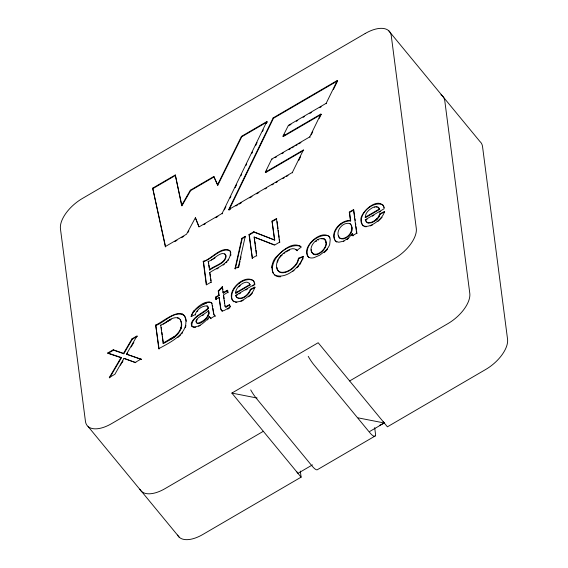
<?xml version="1.0" encoding="UTF-8"?>
<svg xmlns="http://www.w3.org/2000/svg" width="568" height="568" viewBox="0 0 568 568"><rect width="100%" height="100%" fill="white"/><g stroke="black" fill="none" stroke-linecap="round" stroke-linejoin="round"><path stroke-width="0.85" d="M235.614 292.839C235.734 288.501 239.412 285.214 242.969 283.276A7.782 3.962 -39.5 0 1 247.044 282.197L248.969 282.992L250.105 284.951L235.933 293.223L235.614 292.839L249.792 284.568M235.933 293.223L236.039 291.902M365.21 217.246L365.991 213.966A8.499 4.324 -39.5 0 1 368.781 210.33C371.309 208.25 375.349 205.176 378.586 207.426L379.68 209.372L365.529 217.629L365.21 217.246L379.367 208.989M208.335 310.533C209.904 316.937 202.79 321.957 197.352 323.298C191.16 319.294 207.292 313.451 208.335 310.533L208.648 310.909C211.963 315.744 197.359 328.574 196.194 321.587M208.641 312.549L208.605 315.098M295.566 249.459L297.213 250.772C295.417 248.124 291.902 248.344 289.346 249.636A15.797 8.037 -39.5 0 0 282.878 253.719C280.762 255.849 277.894 258.128 277.816 261.365L277.198 261.713C273.165 275.892 287.067 273.968 293.599 266.875A10.991 5.595 -39.5 0 0 297.369 261.898L298.512 258.213L303.241 256.317L303.553 256.7L298.825 258.596L297.682 262.274A10.991 5.595 -39.5 0 1 293.912 267.258C289.85 271.767 278.029 277.014 276.999 267.343M347.261 239.653L352.409 233.412L352.913 235.23M296.901 250.389L301.359 247.009C293.06 240.669 282.438 250.658 276.644 256.509C270.212 261.926 269.523 277.752 280.72 276.779M169.605 339.92C177.635 337.03 186.183 325.918 179.055 318.194C172.253 315.645 166.502 322.922 160.673 325.123L163.335 343.576C171.884 339.004 185.495 331.087 180.162 319.287M271.852 267.578L272.32 264.525M273.293 273.393C267.904 259.945 287.926 242.067 300.614 246.306M230.665 255.792L230.942 254.542M234.974 268.65L241.854 238.311L245.277 236.316L245.596 236.7L242.174 238.695L235.287 269.033L234.974 268.65L238.418 266.64L245.277 236.316M237.36 267.826L238.737 267.024L240.065 261.124M240.449 259.441L241.024 256.913M212.077 303.433C206.184 297.951 192.261 309.908 190.997 316.681L195.229 314.615C196.492 309.681 202.57 305.179 207.483 306.01L208.442 308.573C203.188 314.026 191.224 317.022 191.821 326.131M191.53 316.269C193.305 309.191 200.894 306.173 206.383 302.446M186.403 321.303C183.663 303.113 163.087 322.084 155.71 325.01L159.097 349.057L158.784 348.681C170.251 342.312 191.239 332.798 184.657 316M185.31 327.715L185.956 325.57M303.241 256.317C300.905 266.861 285.179 280.393 274.344 274.749M302.652 259.583L303.106 258.142M180.425 329.206L181.007 327.388M253.761 281.103L254.563 284.341L235.692 295.353L236.785 297.554C242.067 301.033 249.054 294.87 250.673 289.701L255.117 287.514L254.805 287.131L253.917 289.723A11.836 6.021 -39.5 0 1 249.572 295.403C245.092 298.803 238.29 304.398 232.617 300.664M384.685 211.935L384.373 211.552C383.386 220.171 360.289 235.748 360.85 218.786C361.951 210.834 378.835 195.939 384.238 207.448M254.805 287.131L250.36 289.318C248.741 294.487 241.748 300.649 236.473 297.171L235.692 295.353M384.373 211.552L379.928 213.738L377.976 217.544L375.711 219.802A9.628 4.899 -39.5 0 1 371.287 222.308L368.284 222.762L367.07 222.429L366.09 221.626L365.267 219.766L384.16 208.747L383.528 205.85M383.947 212.297L380.248 214.122L378.295 217.927L376.023 220.178A9.628 4.899 -39.5 0 1 371.607 222.691L368.596 223.146L367.382 222.812L365.267 219.766M208.96 312.933L208.293 314.715M277.993 259.697L277.198 261.713L277.511 262.096M272.64 264.908L272.164 267.961M279.69 257.68L279.513 258.071L279.193 257.687L279.69 257.68L280.876 255.621M230.572 209.074L229.039 209.968L228.726 209.592L273.158 117.881L337.349 80.436L337.669 80.819M229.039 209.968L273.471 118.265L336.902 81.267M267.13 121.964L241.769 136.76L217.814 185.239L214.065 176.932L190.635 190.599L181.938 205.793L175.292 174.965L152.693 188.15L165.636 246.959L165.316 246.576L186.545 234.194L195.378 217.743L198.949 226.959L222.102 213.454L266.811 121.58L267.13 121.964L266.356 123.547M224.346 209.876L225.886 206.709M230.125 197.998L230.899 196.407M235.138 187.696L236.679 184.529M240.917 175.817L241.691 174.234M245.93 165.522L246.704 163.939M251.709 153.644L252.483 152.061M255.564 145.727L257.105 142.554M262.501 131.471L263.275 129.887M265.32 172.203L303.376 150.002L303.688 150.385L265.632 172.58L265.32 172.203L271.731 159.076L309.766 136.888L320.856 114.076L321.176 114.459L319.259 118.392M311.228 134.914L312.762 131.762M265.632 172.58L266.761 170.265M321.176 114.459L283.297 136.547L282.985 136.164L288.416 125.35L326.167 103.326L337.349 80.436M333.423 89.503L337.278 81.607M228.726 209.592L292.342 172.48L303.376 150.002M298.747 160.46L300.649 156.583M217.814 185.239L217.501 184.856L241.45 136.377L266.811 121.58M194.22 310.433L193.439 312.095L193.127 311.718L194.533 310.817M283.297 136.547L284.461 134.233M343.69 241.606L343.945 241.123L338.72 242.238L335.397 241.081M188.065 232.333L188.867 230.835M302.105 259.917L299.968 264.212L300.742 263.417M123.966 358.373L135.766 362.668L123.966 358.373L114.864 374.291L109.319 377.528L109.631 377.912M122.113 362.54L122.986 361.028M181.938 205.793L181.618 205.41L190.323 190.216L213.753 176.549L214.065 176.932M120.409 365.188L121.942 362.533M126.486 354.176L141.404 359.381L126.486 354.176L137.066 335.88L132.003 338.833L123.519 353.395L123.838 353.779L132.316 339.217L137.385 336.263M126.799 354.56L127.679 353.033M131.208 346.934L133.856 342.362M109.319 377.528L121.091 357.457L107.742 352.984L113.252 349.774L123.519 353.395M110.064 377.173L121.403 357.84L121.091 357.457M351.564 235.642L352.721 233.796M211.232 282.608L209.67 272.626C217.154 267.386 231.673 263.069 230.331 251.532M376.023 220.178L376.953 218.701L377.266 219.078L375.711 219.802M167.524 321.694L171.145 319.117M181.632 333.956L182.555 332.706M227.725 292.413L228.038 292.797L227.747 290.546L223.373 293.095L223.061 292.712L227.434 290.163L227.725 292.413L223.352 294.962L225.098 306.457A1.825 0.93 -39.5 0 0 225.752 306.621L229.323 304.718L230.21 306.961L224.381 310.412L222.244 311.079L221.343 310.433L220.604 308.651L219.099 297.447L215.932 299.293L216.245 299.677L215.641 297.043L218.808 295.197L218.254 290.944L222.28 286.719L222.933 289.666M196.819 320.324L197.316 319.685M382.094 217.296L378.004 221.406M181.32 327.771L180.659 328.553L180.738 329.589M210.132 317.81L209.535 316.738C205.339 321.445 198.885 328.496 191.991 326.437M207.348 319.976L208.349 318.833M197.131 311.512L197.834 310.739M215.954 297.426L219.12 295.573L218.566 291.327L222.599 287.096M297.05 267.776L298.669 266.151M298.356 265.767L299.428 264.731M281.188 256.005L282.189 255.053M180.539 335.148L177.692 337.633M324.115 252.703L325.975 250.971A12.553 6.39 -39.5 0 0 327.601 249.111M226.085 262.75L227.086 261.834M238.972 286.826L240.257 285.647M248.571 296.872L249.892 295.779A11.836 6.021 -39.5 0 0 252.597 292.811M334.744 240.257C331.364 230.97 341.446 220.334 350.712 220.966L350.392 220.59C340.473 219.347 327.771 234.357 336.874 242.188M315.787 241.641L316.724 240.91M292.811 271.326L294.075 270.34M208.129 308.197C202.939 312.819 195.726 315.453 192.041 321.594C189.911 324.3 192.24 328.694 195.797 327.303M223.139 265.107L224.36 264.163M343.377 241.222L348.539 238.084M202.421 315.645L203.827 314.658M227.64 309.24L229.806 307.82M229.323 304.718L229.635 305.101L226.064 307.004A1.825 0.93 -39.5 0 1 225.411 306.841L225.29 306.699M163.023 343.193L173.787 336.774M174.099 337.151L169.285 339.536M216.891 268.976L218.275 268.16M153.005 188.533L175.611 175.349M289.481 125.294L290.993 124.413M296.283 121.332L297.788 120.451M303.078 117.363L304.583 116.483M309.872 113.401L311.385 112.521M319.685 107.671L321.197 106.791M282.985 136.164L320.856 114.076M275.089 157.684L276.609 156.796M281.934 153.694L283.453 152.806M288.778 149.696L290.305 148.809M291.824 147.921L294.103 146.594M295.63 145.706L297.149 144.819M298.669 143.931L300.955 142.596M174.731 241.649L177.003 240.328M181.554 237.672L183.826 236.345M203.749 224.729L205.24 223.856M215.698 217.757L217.934 216.451M235.94 205.95L237.474 205.055M239.007 204.16L241.308 202.819M249.735 197.898L252.036 196.556M256.637 193.873L258.937 192.538M265.064 188.959L266.598 188.065M271.966 184.934L273.499 184.039M275.799 182.697L277.333 181.803M282.694 178.672L284.227 177.777M286.528 176.442L288.061 175.547M210.913 282.225L206.291 284.923L203.216 261.259C210.543 260.208 221.747 244.971 230.04 250.914M252.391 258.596L249.004 234.549L253.747 231.779L274.763 240.079L272.036 221.115L276.453 218.538L276.772 218.921L272.349 221.492M206.489 284.433L203.529 261.642C211.956 259.086 219.788 248.031 229.373 250.346M252.277 257.723L249.316 234.932L254.059 232.163L274.763 240.079M208.207 261.358C212.815 261.01 222.315 248.486 226.185 255.827C225.716 264.014 214.626 265.824 209.62 270.19L208.207 261.358L208.74 263.431M211.424 260.045L215.059 257.929M209.301 269.814C213.98 265.49 227.079 263.161 225.546 254.464M252.078 258.22L256.516 255.628L254.102 237.041L274.791 244.971L279.527 242.202L276.453 218.538M350.392 220.59L349.292 212.091L353.544 209.606L354.773 217.004M107.742 352.984L108.062 353.367L113.564 350.158L123.838 353.779M156.022 325.393C164.677 322.383 173.943 310.341 183.897 315.197L182.385 314.31M350.712 220.966L349.604 212.468L353.864 209.99M163.165 324.236L166.8 322.12M236.011 295.729L237.516 294.849M239.029 293.968L240.534 293.088M245.823 290.007L247.328 289.126M252.611 286.045L254.123 285.164M365.579 220.15L367.091 219.269M372.381 216.181L373.893 215.3M379.183 212.219L380.695 211.331M135.447 362.292L141.091 358.997M210.21 317.981L210.7 318.392L215.045 315.858L215.364 316.241M353.005 235.954L352.692 235.571L356.619 233.278L353.544 209.606M177.592 535.07A28.755 14.633 -39.5 0 0 202.811 534.488L301.104 477.155L231.865 393.084L318.172 342.738L387.404 426.816L485.697 369.477A28.755 14.633 -39.5 0 0 507.551 339.181L482.551 146.665A28.755 14.633 -39.5 0 0 479.91 141.489L388.647 30.665M263.339 431.297L165.047 488.629A28.755 14.633 -39.5 0 1 139.827 489.218M349.639 380.958L447.932 323.618A28.755 14.633 -39.5 0 0 469.786 293.322L444.787 100.806A28.755 14.633 -39.5 0 0 440.953 94.771M312.464 464.873L297.951 473.336L296.915 471.909M369.747 431.46L384.259 422.99L383.215 421.562M375.207 435.961L317.668 469.523A12.077 3.159 59.7 0 1 312.215 466.172L256.495 398.509A17.253 4.516 59.7 0 1 250.701 389.896M379.502 425.382L384.259 422.99L358.131 417.863M167.212 321.31L170.783 319.777M198.63 326.245L200.22 325.464M203.521 304.306C205.893 303.433 209.067 300.983 211.58 302.751M240.882 301.416L243.175 300.373M370.215 225.922L372.516 224.907M203.202 303.923L206.695 302.829M346.949 239.27L347.318 239.156M321.289 238.759L324.058 238.865L325.038 239.519C331.662 247.044 312.464 262.949 311.257 249.6M375.98 207.029L377.159 207M183.585 314.814L182.072 313.934M235.28 302.268L236.92 302.361M364.635 226.625L366.246 226.781M221.825 310.703L222.457 310.803M231.865 393.084L257.119 398.04M206.873 306.003L207.803 306.393L208.442 308.573M177.422 317.931L178.721 318.364M108.062 353.367L121.403 357.84M328.29 235.663C317.81 233.448 303.418 245.603 308.034 256.63M254.102 237.041L274.273 245.035M224.53 253.917L225.297 254.237M339.536 238.12C346.366 240.512 354.134 231.63 351.138 224.964M349.519 223.593L350.463 224.055M308.531 257.091L309.553 257.652A12.744 6.482 -39.5 0 0 313.948 257.702L319.784 255.167L325.656 250.587A12.553 6.39 -39.5 0 0 329.71 244.503L330.221 239.369L329.078 236.217M222.138 311.086L220.916 309.035L219.099 297.447M228.08 259.952L228.393 260.336M253.342 280.464C243.267 276.147 228.854 289.176 232.17 299.911M378.139 207.235L379.68 209.372M233.966 301.835C223.728 292.626 245.39 272.072 254.081 281.487M215.045 315.858L213.731 314.367L211.765 303.049M363.35 226.121C355.39 216.074 372.956 199.56 383.159 205.112M374.624 207.164L374.695 207.313M308.85 257.467C299.066 248.18 322.979 226.937 330.136 237.964M326.167 103.326L326.486 103.71M379.928 213.738L380.248 214.122M309.766 136.888L310.085 137.271M288.416 125.35L288.729 125.734M273.158 117.881L273.471 118.265M349.292 212.091L349.604 212.468M356.619 233.278L356.938 233.661L356.597 231.027M341.112 223.586L341.425 223.969M292.342 172.48L292.662 172.864M271.731 159.076L272.044 159.459M241.45 136.377L241.769 136.76M298.512 258.213L298.825 258.596M279.527 242.202L279.846 242.586M253.747 231.779L254.059 232.163M249.004 234.549L249.316 234.932M222.102 213.454L222.422 213.831M256.516 255.628L256.835 256.012M241.854 238.311L242.174 238.695M190.323 190.216L190.635 190.599M254.563 284.341L254.876 284.724M238.418 266.64L238.737 267.024M195.378 217.743L198.97 226.575M250.36 289.318L250.673 289.701M203.216 261.259L203.529 261.642M209.67 272.626L209.982 273.009M218.254 290.944L218.566 291.327M218.808 295.197L219.12 295.573M210.7 318.392L211.012 318.776M195.229 314.615L195.548 314.999M160.673 325.123L160.985 325.507M132.003 338.833L132.316 339.217M113.252 349.774L113.564 350.158M88.09 426.511L179.353 537.335M210.522 318.364L209.535 316.738M214.044 314.75L214.562 315.588M229.72 250.538L230.913 252.973M249.288 283.375L250.105 284.951M213.753 176.549L217.501 184.856M229.635 305.101L230.232 306.599M338.365 235.28L339.16 237.744M225.006 305.634L225.184 306.45M152.693 188.15L165.316 246.576M175.292 174.965L181.618 205.41M213.405 311.484L213.887 313.934M254.592 282.829L254.784 284.092M212.517 305.144L212.723 306.72M212.936 308.296L213.249 310.661M355 218.758L355.227 220.512M355.568 223.139L355.795 224.892M356.022 226.646L356.363 229.273M352.409 233.412L352.692 235.571M374.674 427.626L375.469 433.782A12.077 3.159 59.7 0 1 369.754 432.61L314.033 364.947A17.253 4.516 59.7 0 1 308.232 356.335M277.113 221.548L277.454 224.175M277.681 225.929L278.022 228.563M278.249 230.317L278.59 232.944M278.817 234.698L279.158 237.325M279.385 239.078L279.726 241.712M272.036 221.115L274.45 239.696M300.309 471.057L301.104 477.155M254.421 237.424L254.748 239.959M254.968 241.649L255.295 244.183M255.515 245.873L255.849 248.408M256.069 250.097L256.502 253.477M223.153 291.384L223.373 293.095M223.671 295.346L224.111 298.775M224.339 300.486L224.672 303.063M222.28 286.719L223.061 292.712M215.641 297.043L215.932 299.293M208.96 265.121L209.287 267.656M210.096 273.882L210.437 276.502M210.664 278.249L211.005 280.862M161.213 327.225L161.546 329.809M161.88 332.386L162.221 334.971M162.441 336.689L163.335 343.576M155.71 325.01L158.784 348.681M283.766 253.64A15.797 8.037 -39.5 0 1 284.951 252.746M286.144 251.936A15.797 8.037 -39.5 0 1 289.666 250.019M352.075 227.903C353.623 234.84 340.473 244.517 338.052 234.896C337.044 228.677 344.009 221.555 350.151 223.671L351.45 225.347L352.075 227.903M325.904 242.5C327.189 249.409 313.934 259.81 311.015 250.651C310.206 243.97 318.364 236.26 324.726 239.135L325.904 242.5M365.188 33.512L82.303 198.523A28.755 14.633 -39.5 0 0 60.449 228.819L85.448 421.335A28.755 14.633 -39.5 0 0 111.541 423.664L394.433 258.653A28.755 14.633 -39.5 0 0 416.287 228.357L391.281 35.841A28.755 14.633 -39.5 0 0 365.188 33.512M318.407 239.888L317.981 239.547L318.407 239.888M334.481 232.489L334.481 232.489M208.094 316.142L207.781 315.758L208.094 316.142M379.105 216.742L378.785 216.358L379.105 216.742M226.064 307.004L225.752 306.621L226.064 307.004M239.334 283.595L239.014 283.212L239.334 283.595M195.818 309.311L195.818 309.311M368.724 207.881L368.724 207.881"/></g></svg>
